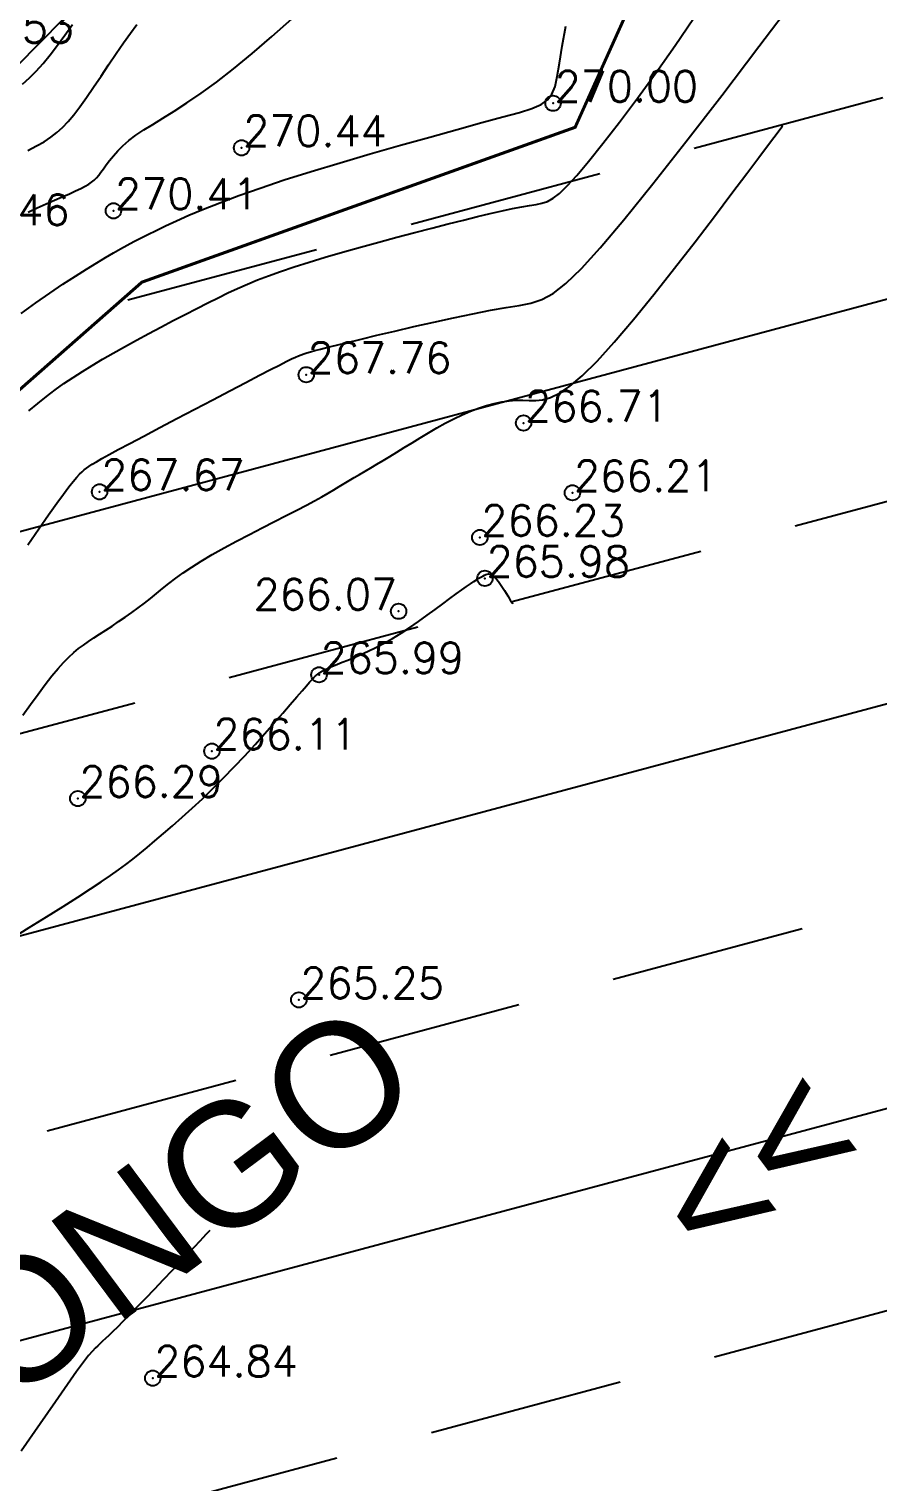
# Model space of a CAD drawing. Header units: millimetres. Extents: x 524954 to 526204, y 9523489 to 9524010.
# Drawn here: x 526008.91 to 526036.5, y 9523672.69 to 9523719.9 of the extents above; entities that cross this region are included whole.
import ezdxf
from ezdxf.enums import TextEntityAlignment as Align

# ---------------------------------------------------------------- set-up
doc = ezdxf.new("R2010")
doc.units = ezdxf.units.MM
doc.header["$PDMODE"] = 32
doc.header["$PDSIZE"] = 0.5
doc.linetypes.add('ACAD_ISO12W100', pattern=[21, 12, -3, 0, -3, 0, -3])
doc.linetypes.add('CACHE2', pattern=[4.7625, 3.175, -1.5875])
for name, color, linetype in [('Bord Fleuve', 4, 'ACAD_ISO12W100'), ('CN_01_00', 3, 'Continuous'), ('CN_02_00', 4, 'Continuous'), ('CN_05_00', 6, 'Continuous'), ('CN_10_00', 1, 'Continuous'), ('PLUME_4', 3, 'Continuous'), ('TopoAlt', 3, 'Continuous'), ('TOPOJIS', 7, 'Continuous'), ('Toponomie', 7, 'CACHE2')]:
    doc.layers.add(name, color=color, linetype=linetype)
doc.styles.add('Simplex 1.0', font='Simplex.shx', dxfattribs={"width": 0.99, "height": 1})
doc.styles.get("Standard").update_dxf_attribs({"font": 'arial.ttf'})

# ---------------------------------------------------------------- blocks, each defined once
blk = doc.blocks.new('TCPOINT M')
at = {"color": 0}
blk.add_point((0, 0), dxfattribs=at)
at = {"layer": 'TopoAlt', "style": 'Simplex 1.0', "width": 0.99}
blk.add_attdef('ALT', (0.15, 0.15), '', height=1, dxfattribs=at)

msp = doc.modelspace()

# ---------------------------------------------------------------- hatches: boundary and pattern name
at = {"layer": 'Bord Fleuve', "ltscale": 0.5}
h = msp.add_hatch(dxfattribs=at)
h.set_pattern_fill('ANSI33', color=256, scale=2, angle=330, style=0)
h.paths.add_polyline_path([(526101.715, 9523771.778), (526101.498, 9523728.689), (526067.042, 9523702.1), (526048.223, 9523678.528), (526031.816, 9523676.184), (526027.837, 9523671.249), (526016.46, 9523661.911), (526012.684, 9523655.259), (526010.342, 9523652.337), (526009.349, 9523649.826), (526002.836, 9523644.901), (526001.359, 9523638.704), (525998.552, 9523634.868), (525992.641, 9523630.59), (525971.373, 9523621.771), (525946.333, 9523622.282), (525936.503, 9523619.892), (525930.695, 9523617.923), (525919.699, 9523615.395), (525895.841, 9523612.948), (525885.599, 9523613.628), (525875.196, 9523613.421), (525867.372, 9523614.558), (525859.164, 9523613.749), (525850.68, 9523611.584), (525842.877, 9523609.413), (525834.137, 9523605.724), (525821.783, 9523602.11), (525815.903, 9523600.185), (525796.184, 9523594.113), (525774.026, 9523585.199), (525767.099, 9523581.761), (525763.989, 9523580.32), (525760.33, 9523578.539), (525748.039, 9523572.413), (525744.059, 9523571.766), (525739.195, 9523569.005), (525726.381, 9523563.785), (525719.788, 9523561.814), (525707.248, 9523554.536), (525700.147, 9523552.212), (525692.212, 9523549.16), (525674.921, 9523545.702), (525662.522, 9523542.332), (525644.942, 9523541.016), (525635.899, 9523540.053), (525621.612, 9523536.522), (525609.298, 9523533.789), (525593.484, 9523529.477), (525590.482, 9523529.837), (525587.338, 9523528.188), (525575.413, 9523524.864), (525573.541, 9523524.376), (525537.559, 9523507.804), (525536.053, 9523507.312), (525509.961, 9523500.658), (525472.702, 9523501.018), (525453.195, 9523495.13), (525425.264, 9523493.316), (525409.725, 9523500.229), (525383.624, 9523517.145), (525374.857, 9523528.592), (525397.503, 9523550.219), (525408.728, 9523544.096), (525423.511, 9523536.311), (525445.736, 9523537.578), (525453.966, 9523539.782), (525464.454, 9523546.087), (525473.153, 9523547.827), (525482.046, 9523548.599), (525491.438, 9523548.246), (525499.251, 9523546.152), (525510.455, 9523545.914), (525524.182, 9523548.573), (525533.752, 9523550.446), (525539.312, 9523550.42), (525543.959, 9523554.529), (525548.966, 9523556.567), (525556.157, 9523559.482), (525565.701, 9523562.659), (525575.687, 9523565.927), (525586.045, 9523569.089), (525592.726, 9523570.833), (525599.232, 9523573.013), (525615.849, 9523577.326), (525625.16, 9523582.583), (525628.685, 9523586.517), (525632.523, 9523586.625), (525648.079, 9523583.088), (525655.429, 9523583.638), (525665.347, 9523586.334), (525670.505, 9523587.365), (525674.974, 9523592.31), (525681.363, 9523595.427), (525690.374, 9523596.897), (525696.726, 9523596.667), (525703.112, 9523600.372), (525712.502, 9523603.181), (525720.951, 9523606.622), (525729.973, 9523611.744), (525735.094, 9523612.577), (525741.896, 9523615.967), (525746.088, 9523618.007), (525749.05, 9523619.379), (525756.94, 9523623.296), (525766.831, 9523627.898), (525804.249, 9523638.101), (525817.576, 9523642.025), (525828.432, 9523644.919), (525839.805, 9523649.896), (525846.166, 9523651.166), (525855.839, 9523655.822), (525867.776, 9523655.711), (525877.503, 9523655.632), (525886.144, 9523654.198), (525894.786, 9523653.829), (525911.157, 9523655.506), (525918.652, 9523656.801), (525925.004, 9523658.249), (525933.183, 9523660.832), (525939.613, 9523663.374), (525944.509, 9523665.893), (525950.393, 9523669.022), (525957.623, 9523672.73), (525962.986, 9523676.276), (525970.165, 9523679.965), (525973.599, 9523682.924), (525976.261, 9523684.646), (525980.145, 9523686.246), (525987.591, 9523689.162), (525991.967, 9523692.966), (525998.543, 9523697.851), (526003.542, 9523703.73), (526012.581, 9523711.677), (526026.66, 9523716.709), (526030.85, 9523726.011), (526046.387, 9523740.613), (526052.355, 9523745.599), (526061.927, 9523759.011), (526073.275, 9523760.379), (526077.818, 9523761.95), (526083.981, 9523762.217)])
h.paths.add_polyline_path([(525512.661, 9523516.101), (525534.357, 9523523.257), (525535.319, 9523520.342), (525513.623, 9523513.186)], flags=24)
h.paths.add_polyline_path([(525743.331, 9523593.045), (525764.315, 9523602.078), (525765.529, 9523599.259), (525744.545, 9523590.226)], flags=24)
h.paths.add_polyline_path([(525983.194, 9523662.071), (526001.508, 9523675.73), (526003.343, 9523673.269), (525985.029, 9523659.611)], flags=24)

# ---------------------------------------------------------------- linework, layer by layer
at = {"layer": 'Bord Fleuve', "ltscale": 0.35, "flags": 128}
msp.add_lwpolyline([(525394.064, 9523546.741, 0.1, 0.1, 0), (525403.511, 9523541.057, 0.1, 0.1, 0), (525423.511, 9523536.311, 0.1, 0.1, 0), (525445.736, 9523537.578, 0.1, 0.1, 0), (525453.966, 9523539.782, 0.1, 0.1, 0), (525464.454, 9523546.087, 0.1, 0.1, 0), (525473.153, 9523547.827, 0.1, 0.1, 0), (525482.046, 9523548.599, 0.1, 0.1, 0), (525491.438, 9523548.246, 0.1, 0.1, 0), (525499.251, 9523546.152, 0.1, 0.1, 0), (525510.455, 9523545.914, 0.1, 0.1, 0), (525524.182, 9523548.573, 0.1, 0.1, 0), (525533.752, 9523550.446, 0.1, 0.1, 0), (525539.312, 9523550.42, 0.1, 0.1, 0), (525543.959, 9523554.529, 0.1, 0.1, 0), (525548.966, 9523556.567, 0.1, 0.1, 0), (525556.157, 9523559.482, 0.1, 0.1, 0), (525565.701, 9523562.659, 0.1, 0.1, 0), (525575.687, 9523565.927, 0.1, 0.1, 0), (525586.045, 9523569.089, 0.1, 0.1, 0), (525592.726, 9523570.833, 0.1, 0.1, 0), (525599.232, 9523573.013, 0.1, 0.1, 0), (525615.849, 9523577.326, 0.1, 0.1, 0), (525625.16, 9523582.583, 0.1, 0.1, 0), (525628.685, 9523586.517, 0.1, 0.1, 0), (525632.523, 9523586.625, 0.1, 0.1, 0), (525648.079, 9523583.088, 0.1, 0.1, 0), (525655.429, 9523583.638, 0.1, 0.1, 0), (525665.347, 9523586.334, 0.1, 0.1, 0), (525670.505, 9523587.365, 0.1, 0.1, 0), (525674.974, 9523592.31, 0.1, 0.1, 0), (525674.974, 9523592.31, 0.1, 0.1, 0), (525681.363, 9523595.427, 0.1, 0.1, 0), (525681.363, 9523595.427, 0.1, 0.1, 0), (525690.374, 9523596.897, 0.1, 0.1, 0), (525696.726, 9523596.667, 0.1, 0.1, 0), (525703.112, 9523600.372, 0.1, 0.1, 0), (525712.502, 9523603.181, 0.1, 0.1, 0), (525712.502, 9523603.181, 0.1, 0.1, 0), (525720.951, 9523606.622, 0.1, 0.1, 0), (525729.973, 9523611.744, 0.1, 0.1, 0), (525735.094, 9523612.577, 0.1, 0.1, 0), (525741.896, 9523615.967, 0.1, 0.1, 0), (525746.088, 9523618.007, 0.1, 0.1, 0), (525749.05, 9523619.379, 0.1, 0.1, 0), (525756.94, 9523623.296, 0.1, 0.1, 0), (525766.831, 9523627.898, 0.1, 0.1, 0), (525804.249, 9523638.101, 0.1, 0.1, 0), (525817.576, 9523642.025, 0.1, 0.1, 0), (525828.432, 9523644.919, 0.1, 0.1, 0), (525839.805, 9523649.896, 0.1, 0.1, 0), (525846.166, 9523651.166, 0.1, 0.1, 0), (525855.839, 9523655.822, 0.1, 0.1, 0), (525867.776, 9523655.711, 0.1, 0.1, 0), (525877.503, 9523655.632, 0.1, 0.1, 0), (525886.144, 9523654.198, 0.1, 0.1, 0), (525894.786, 9523653.829, 0.1, 0.1, 0), (525911.157, 9523655.506, 0.1, 0.1, 0), (525918.652, 9523656.801, 0.1, 0.1, 0), (525925.004, 9523658.249, 0.1, 0.1, 0), (525933.183, 9523660.832, 0.1, 0.1, 0), (525939.613, 9523663.374, 0.1, 0.1, 0), (525944.509, 9523665.893, 0.1, 0.1, 0), (525950.393, 9523669.022, 0.1, 0.1, 0), (525957.623, 9523672.73, 0.1, 0.1, 0), (525962.986, 9523676.276, 0.1, 0.1, 0), (525970.165, 9523679.965, 0.1, 0.1, 0), (525970.165, 9523679.965, 0.1, 0.1, 0), (525973.599, 9523682.924, 0.1, 0.1, 0), (525976.261, 9523684.646, 0.1, 0.1, 0), (525980.145, 9523686.246, 0.1, 0.1, 0), (525987.591, 9523689.162, 0.1, 0.1, 0), (525991.967, 9523692.966, 0.1, 0.1, 0), (525998.543, 9523697.851, 0.1, 0.1, 0), (526003.542, 9523703.73, 0.1, 0.1, 0), (526012.581, 9523711.677, 0.1, 0.1, 0), (526026.66, 9523716.709, 0.1, 0.1, 0), (526030.85, 9523726.011, 0.1, 0.1, 0), (526046.387, 9523740.613, 0.1, 0.1, 0), (526052.355, 9523745.599, 0.1, 0.1, 0), (526061.927, 9523759.011, 0.1, 0.1, 0), (526073.275, 9523760.379, 0.1, 0.1, 0), (526077.818, 9523761.95, 0.1, 0.1, 0), (526083.981, 9523762.217, 0.1, 0.1, 0), (526101.715, 9523771.778, 0, 0, 0)], format="xyseb", dxfattribs=at)
at = {"layer": 'CN_01_00', "flags": 128}
for points, elevation in [([(526008.888, 9523713.954), (526009.181, 9523714.089), (526009.466, 9523714.217), (526009.739, 9523714.338), (526009.994, 9523714.45), (526010.225, 9523714.552), (526010.427, 9523714.643), (526010.596, 9523714.723), (526010.735, 9523714.795), (526010.851, 9523714.862), (526010.947, 9523714.928), (526011.03, 9523714.996), (526011.105, 9523715.07), (526011.177, 9523715.154), (526011.251, 9523715.251), (526011.332, 9523715.364), (526011.423, 9523715.491), (526011.529, 9523715.631), (526011.652, 9523715.782), (526011.796, 9523715.941), (526011.963, 9523716.106), (526012.157, 9523716.276), (526012.381, 9523716.448), (526012.638, 9523716.622), (526012.931, 9523716.805), (526013.262, 9523717.007), (526013.633, 9523717.236), (526014.046, 9523717.502), (526014.504, 9523717.813), (526015.008, 9523718.179), (526015.562, 9523718.608), (526016.163, 9523719.106), (526016.799, 9523719.655), (526017.451, 9523720.238)], 271), ([(526008.911, 9523707.492), (526009.194, 9523707.732), (526009.476, 9523707.959), (526009.759, 9523708.175), (526010.047, 9523708.381), (526010.342, 9523708.581), (526010.647, 9523708.777), (526010.964, 9523708.973), (526011.297, 9523709.17), (526011.649, 9523709.372), (526012.02, 9523709.58), (526012.406, 9523709.792), (526012.802, 9523710.006), (526013.201, 9523710.219), (526013.599, 9523710.428), (526013.989, 9523710.63), (526014.365, 9523710.823), (526014.722, 9523711.004), (526015.056, 9523711.171), (526015.375, 9523711.327), (526015.689, 9523711.473), (526016.008, 9523711.613), (526016.341, 9523711.75), (526016.698, 9523711.888), (526017.089, 9523712.027), (526017.525, 9523712.173), (526018.011, 9523712.326), (526018.54, 9523712.486), (526019.101, 9523712.649), (526019.683, 9523712.813), (526020.276, 9523712.977), (526020.868, 9523713.137), (526021.449, 9523713.291), (526022.008, 9523713.436), (526022.535, 9523713.571), (526023.027, 9523713.695), (526023.484, 9523713.807), (526023.903, 9523713.907), (526024.284, 9523713.993), (526024.624, 9523714.067), (526024.923, 9523714.126), (526025.179, 9523714.171), (526025.394, 9523714.204), (526025.582, 9523714.24), (526025.759, 9523714.3), (526025.944, 9523714.401), (526026.153, 9523714.562), (526026.403, 9523714.802), (526026.711, 9523715.141), (526027.094, 9523715.596), (526027.563, 9523716.179), (526028.102, 9523716.873), (526028.688, 9523717.652), (526029.299, 9523718.491), (526029.911, 9523719.365), (526030.503, 9523720.249)], 269), ([(526008.702, 9523718.111), (526008.924, 9523718.313), (526009.147, 9523718.537), (526009.373, 9523718.787), (526009.604, 9523719.065), (526009.841, 9523719.374), (526010.081, 9523719.704), (526010.321, 9523720.047)], 273), ([(526008.711, 9523697.602), (526008.96, 9523697.951), (526009.204, 9523698.287), (526009.438, 9523698.601), (526009.656, 9523698.882), (526009.854, 9523699.121), (526010.035, 9523699.323), (526010.204, 9523699.494), (526010.364, 9523699.641), (526010.522, 9523699.769), (526010.68, 9523699.887), (526010.844, 9523700), (526011.017, 9523700.115), (526011.205, 9523700.238), (526011.403, 9523700.368), (526011.611, 9523700.504), (526011.823, 9523700.646), (526012.038, 9523700.792), (526012.253, 9523700.942), (526012.463, 9523701.095), (526012.667, 9523701.249), (526012.862, 9523701.403), (526013.055, 9523701.56), (526013.25, 9523701.72), (526013.456, 9523701.884), (526013.678, 9523702.055), (526013.923, 9523702.232), (526014.199, 9523702.419), (526014.511, 9523702.616), (526014.864, 9523702.823), (526015.249, 9523703.039), (526015.656, 9523703.258), (526016.072, 9523703.477), (526016.488, 9523703.692), (526016.892, 9523703.898), (526017.273, 9523704.093), (526017.62, 9523704.273), (526017.925, 9523704.433), (526018.191, 9523704.577), (526018.424, 9523704.706), (526018.631, 9523704.824), (526018.818, 9523704.932), (526018.991, 9523705.034), (526019.155, 9523705.132), (526019.318, 9523705.229), (526019.484, 9523705.328), (526019.656, 9523705.429), (526019.835, 9523705.534), (526020.021, 9523705.644), (526020.216, 9523705.76), (526020.421, 9523705.882), (526020.638, 9523706.013), (526020.866, 9523706.153), (526021.108, 9523706.303), (526021.361, 9523706.46), (526021.622, 9523706.62), (526021.891, 9523706.781), (526022.164, 9523706.939), (526022.439, 9523707.092), (526022.714, 9523707.235), (526022.988, 9523707.365), (526023.257, 9523707.481), (526023.521, 9523707.58), (526023.78, 9523707.664), (526024.032, 9523707.732), (526024.276, 9523707.784), (526024.513, 9523707.82), (526024.74, 9523707.84), (526024.958, 9523707.844), (526025.168, 9523707.836), (526025.38, 9523707.833), (526025.605, 9523707.856), (526025.858, 9523707.926), (526026.148, 9523708.066), (526026.489, 9523708.296), (526026.893, 9523708.636), (526027.373, 9523709.11), (526027.933, 9523709.727), (526028.557, 9523710.46), (526029.219, 9523711.273), (526029.894, 9523712.127), (526030.559, 9523712.985), (526031.189, 9523713.81), (526031.758, 9523714.565), (526032.244, 9523715.212), (526032.627, 9523715.723), (526032.915, 9523716.107), (526033.121, 9523716.382), (526033.259, 9523716.567), (526033.343, 9523716.678), (526033.386, 9523716.736), (526033.402, 9523716.757), (526033.405, 9523716.76)], 267)]:
    msp.add_lwpolyline(points, dxfattribs=dict(at, elevation=elevation))
at = {"layer": 'CN_02_00', "flags": 128}
for points, elevation in [([(526008.869, 9523703.137), (526009.232, 9523703.661), (526009.55, 9523704.117), (526009.816, 9523704.492), (526010.033, 9523704.792), (526010.209, 9523705.026), (526010.35, 9523705.204), (526010.464, 9523705.338), (526010.556, 9523705.438), (526010.635, 9523705.513), (526010.706, 9523705.575), (526010.778, 9523705.632), (526010.86, 9523705.692), (526010.964, 9523705.76), (526011.1, 9523705.842), (526011.279, 9523705.945), (526011.512, 9523706.074), (526011.81, 9523706.236), (526012.184, 9523706.436), (526012.638, 9523706.677), (526013.158, 9523706.952), (526013.72, 9523707.248), (526014.303, 9523707.554), (526014.885, 9523707.858), (526015.443, 9523708.15), (526015.956, 9523708.418), (526016.401, 9523708.65), (526016.763, 9523708.838), (526017.048, 9523708.985), (526017.269, 9523709.097), (526017.438, 9523709.181), (526017.568, 9523709.241), (526017.67, 9523709.285), (526017.758, 9523709.319), (526017.844, 9523709.348), (526017.94, 9523709.378), (526018.056, 9523709.412), (526018.202, 9523709.452), (526018.386, 9523709.501), (526018.619, 9523709.561), (526018.909, 9523709.633), (526019.267, 9523709.721), (526019.703, 9523709.827), (526020.219, 9523709.951), (526020.8, 9523710.089), (526021.423, 9523710.234), (526022.067, 9523710.38), (526022.711, 9523710.522), (526023.331, 9523710.652), (526023.907, 9523710.764), (526024.416, 9523710.853), (526024.846, 9523710.919), (526025.221, 9523710.992), (526025.576, 9523711.111), (526025.946, 9523711.313), (526026.363, 9523711.636), (526026.863, 9523712.116), (526027.479, 9523712.793), (526028.246, 9523713.703), (526029.184, 9523714.868), (526030.259, 9523716.237), (526031.423, 9523717.747), (526032.629, 9523719.331), (526033.828, 9523720.923)], 268), ([(526008.875, 9523715.959), (526009.155, 9523716.103), (526009.4, 9523716.242), (526009.617, 9523716.384), (526009.814, 9523716.536), (526009.999, 9523716.704), (526010.181, 9523716.895), (526010.366, 9523717.118), (526010.565, 9523717.379), (526010.781, 9523717.681), (526011.012, 9523718.017), (526011.252, 9523718.374), (526011.498, 9523718.74), (526011.743, 9523719.103), (526011.982, 9523719.451), (526012.209, 9523719.772), (526012.421, 9523720.053)], 272), ([(526008.33, 9523690.338), (526008.914, 9523690.703), (526009.483, 9523691.057), (526010.017, 9523691.392), (526010.496, 9523691.695), (526010.908, 9523691.96), (526011.258, 9523692.19), (526011.559, 9523692.395), (526011.823, 9523692.581), (526012.061, 9523692.757), (526012.287, 9523692.932), (526012.513, 9523693.112), (526012.749, 9523693.306), (526013.006, 9523693.521), (526013.284, 9523693.757), (526013.58, 9523694.012), (526013.892, 9523694.288), (526014.216, 9523694.582), (526014.549, 9523694.893), (526014.89, 9523695.222), (526015.235, 9523695.566), (526015.582, 9523695.925), (526015.925, 9523696.291), (526016.26, 9523696.657), (526016.58, 9523697.014), (526016.881, 9523697.355), (526017.157, 9523697.672), (526017.404, 9523697.956), (526017.616, 9523698.201), (526017.789, 9523698.4), (526017.926, 9523698.556), (526018.032, 9523698.676), (526018.112, 9523698.764), (526018.17, 9523698.827), (526018.21, 9523698.87), (526018.239, 9523698.898), (526018.259, 9523698.917), (526018.276, 9523698.932), (526018.29, 9523698.944), (526018.303, 9523698.954), (526018.315, 9523698.963), (526018.329, 9523698.972), (526018.343, 9523698.981), (526018.361, 9523698.992), (526018.381, 9523699.004), (526018.407, 9523699.02), (526018.44, 9523699.039), (526018.482, 9523699.062), (526018.537, 9523699.09), (526018.607, 9523699.123), (526018.696, 9523699.163), (526018.804, 9523699.21), (526018.936, 9523699.264), (526019.094, 9523699.327), (526019.274, 9523699.398), (526019.476, 9523699.481), (526019.698, 9523699.576), (526019.935, 9523699.684), (526020.187, 9523699.807), (526020.452, 9523699.946), (526020.725, 9523700.101), (526021.006, 9523700.275), (526021.29, 9523700.461), (526021.572, 9523700.655), (526021.848, 9523700.852), (526022.113, 9523701.045), (526022.362, 9523701.23), (526022.592, 9523701.401), (526022.798, 9523701.554), (526022.976, 9523701.683), (526023.128, 9523701.79), (526023.257, 9523701.878), (526023.365, 9523701.95), (526023.457, 9523702.008), (526023.534, 9523702.054), (526023.6, 9523702.092), (526023.658, 9523702.124), (526023.71, 9523702.152), (526023.758, 9523702.175), (526023.803, 9523702.191), (526023.847, 9523702.197), (526023.892, 9523702.193), (526023.938, 9523702.176), (526023.988, 9523702.143), (526024.042, 9523702.094), (526024.101, 9523702.027), (526024.165, 9523701.946), (526024.231, 9523701.855), (526024.296, 9523701.759), (526024.36, 9523701.661), (526024.42, 9523701.567), (526024.473, 9523701.48), (526024.519, 9523701.406), (526024.554, 9523701.347), (526024.581, 9523701.303), (526024.601, 9523701.272), (526024.613, 9523701.251), (526024.621, 9523701.238), (526024.625, 9523701.231), (526024.627, 9523701.229), (526024.627, 9523701.228)], 266)]:
    msp.add_lwpolyline(points, dxfattribs=dict(at, elevation=elevation))
at = {"layer": 'CN_05_00', "elevation": 265, "flags": 128}
msp.add_lwpolyline([(526014.785, 9523680.86), (526014.784, 9523680.859), (526014.777, 9523680.852), (526014.759, 9523680.832), (526014.723, 9523680.794), (526014.663, 9523680.731), (526014.574, 9523680.636), (526014.45, 9523680.505), (526014.285, 9523680.329), (526014.076, 9523680.107), (526013.831, 9523679.847), (526013.559, 9523679.559), (526013.272, 9523679.256), (526012.98, 9523678.948), (526012.693, 9523678.648), (526012.421, 9523678.366), (526012.176, 9523678.113), (526011.965, 9523677.9), (526011.786, 9523677.722), (526011.635, 9523677.575), (526011.508, 9523677.453), (526011.399, 9523677.352), (526011.305, 9523677.266), (526011.221, 9523677.19), (526011.143, 9523677.118), (526011.064, 9523677.042), (526010.972, 9523676.944), (526010.85, 9523676.798), (526010.684, 9523676.584), (526010.459, 9523676.278), (526010.158, 9523675.857), (526009.767, 9523675.298), (526009.27, 9523674.579), (526008.66, 9523673.688)], dxfattribs=at)
at = {"layer": 'CN_10_00', "elevation": 270, "flags": 128}
msp.add_lwpolyline([(526008.659, 9523710.658), (526009.131, 9523711.002), (526009.585, 9523711.32), (526010.015, 9523711.61), (526010.417, 9523711.871), (526010.785, 9523712.104), (526011.114, 9523712.307), (526011.401, 9523712.482), (526011.654, 9523712.632), (526011.883, 9523712.764), (526012.099, 9523712.883), (526012.313, 9523712.997), (526012.534, 9523713.109), (526012.774, 9523713.228), (526013.042, 9523713.358), (526013.349, 9523713.504), (526013.702, 9523713.668), (526014.109, 9523713.849), (526014.577, 9523714.046), (526015.114, 9523714.26), (526015.726, 9523714.49), (526016.42, 9523714.736), (526017.205, 9523714.998), (526018.081, 9523715.275), (526019.023, 9523715.559), (526020, 9523715.845), (526020.98, 9523716.126), (526021.933, 9523716.393), (526022.827, 9523716.64), (526023.631, 9523716.86), (526024.313, 9523717.046), (526024.851, 9523717.195), (526025.258, 9523717.322), (526025.556, 9523717.45), (526025.765, 9523717.597), (526025.908, 9523717.784), (526026.006, 9523718.033), (526026.08, 9523718.363), (526026.152, 9523718.795), (526026.242, 9523719.343), (526026.355, 9523719.992)], dxfattribs=at)
at = {"layer": 'PLUME_4'}
msp.add_lwpolyline([(525953.448, 9523672.377), (525961.987, 9523679.016), (525962.449, 9523679.551), (525968.277, 9523689.001), (525977.923, 9523694.217), (525986.426, 9523701.355), (525986.426, 9523701.355), (525995.001, 9523707.495), (526004.039, 9523714.171), (526011.509, 9523721.735), (526011.971, 9523722.27), (526019.44, 9523729.834), (526025.803, 9523738.821), (526032.737, 9523746.847), (526033.199, 9523747.382), (526039.634, 9523755.372), (526044.927, 9523765.283), (526053.466, 9523771.922), (526053.43, 9523772.421), (526052.411, 9523786.384), (526056.171, 9523796.685)], dxfattribs=at)
msp.add_lwpolyline([(525953.448, 9523672.377), (525961.987, 9523679.016), (525962.449, 9523679.551), (525968.277, 9523689.001), (525977.923, 9523694.217), (525986.426, 9523701.355), (525986.426, 9523701.355), (525995.001, 9523707.495), (526004.039, 9523714.171), (526011.509, 9523721.735), (526011.971, 9523722.27), (526019.44, 9523729.834), (526025.803, 9523738.821), (526032.737, 9523746.847), (526033.199, 9523747.382), (526039.634, 9523755.372), (526044.927, 9523765.283), (526053.466, 9523771.922), (526053.43, 9523772.421), (526052.411, 9523786.384), (526056.171, 9523796.685)], dxfattribs=at)

# ---------------------------------------------------------------- block references
at = {"layer": 'TOPOJIS'}
ref = msp.add_blockref('TCPOINT M', (526005.658, 9523719.409, 274.53), dxfattribs=at)
ref.add_attrib('ALT', '274.53', (526005.708, 9523719.459, 274.53), dxfattribs={"layer": 'TopoAlt', "height": 1, "style": 'Simplex 1.0', "width": 0.99})
ref = msp.add_blockref('TCPOINT M', (526025.942, 9523717.489, 270), dxfattribs=at)
ref.add_attrib('ALT', '270.00', (526025.992, 9523717.539, 270), dxfattribs={"layer": 'TopoAlt', "height": 1, "style": 'Simplex 1.0', "width": 0.99})
ref = msp.add_blockref('TCPOINT M', (526015.821, 9523716.043, 270.44), dxfattribs=at)
ref.add_attrib('ALT', '270.44', (526015.871, 9523716.093, 270.44), dxfattribs={"layer": 'TopoAlt', "height": 1, "style": 'Simplex 1.0', "width": 0.99})
ref = msp.add_blockref('TCPOINT M', (526011.656, 9523713.995, 270.41), dxfattribs=at)
ref.add_attrib('ALT', '270.41', (526011.706, 9523714.045, 270.41), dxfattribs={"layer": 'TopoAlt', "height": 1, "style": 'Simplex 1.0', "width": 0.99})
ref = msp.add_blockref('TCPOINT M', (526005.512, 9523713.476, 271.46), dxfattribs=at)
ref.add_attrib('ALT', '271.46', (526005.562, 9523713.526, 271.46), dxfattribs={"layer": 'TopoAlt', "height": 1, "style": 'Simplex 1.0', "width": 0.99})
ref = msp.add_blockref('TCPOINT M', (526017.921, 9523708.67, 267.76), dxfattribs=at)
ref.add_attrib('ALT', '267.76', (526017.971, 9523708.72, 267.76), dxfattribs={"layer": 'TopoAlt', "height": 1, "style": 'Simplex 1.0', "width": 0.99})
ref = msp.add_blockref('TCPOINT M', (526024.984, 9523707.1, 266.71), dxfattribs=at)
ref.add_attrib('ALT', '266.71', (526025.034, 9523707.15, 266.71), dxfattribs={"layer": 'TopoAlt', "height": 1, "style": 'Simplex 1.0', "width": 0.99})
ref = msp.add_blockref('TCPOINT M', (526011.205, 9523704.863, 267.67), dxfattribs=at)
ref.add_attrib('ALT', '267.67', (526011.255, 9523704.913, 267.67), dxfattribs={"layer": 'TopoAlt', "height": 1, "style": 'Simplex 1.0', "width": 0.99})
ref = msp.add_blockref('TCPOINT M', (526026.572, 9523704.833, 266.21), dxfattribs=at)
ref.add_attrib('ALT', '266.21', (526026.622, 9523704.883, 266.21), dxfattribs={"layer": 'TopoAlt', "height": 1, "style": 'Simplex 1.0', "width": 0.99})
ref = msp.add_blockref('TCPOINT M', (526023.562, 9523703.382, 266.23), dxfattribs=at)
ref.add_attrib('ALT', '266.23', (526023.612, 9523703.432, 266.23), dxfattribs={"layer": 'TopoAlt', "height": 1, "style": 'Simplex 1.0', "width": 0.99})
ref = msp.add_blockref('TCPOINT M', (526023.73, 9523702.053, 265.98), dxfattribs=at)
ref.add_attrib('ALT', '265.98', (526023.78, 9523702.103, 265.98), dxfattribs={"layer": 'TopoAlt', "height": 1, "style": 'Simplex 1.0', "width": 0.99})
ref = msp.add_blockref('TCPOINT M', (526020.924, 9523700.982, 266.07), dxfattribs=at)
ref.add_attrib('ALT', '266.07', dxfattribs={"layer": 'TopoAlt', "height": 1, "style": 'Simplex 1.0', "width": 0.99}).set_placement((526020.874, 9523701.032, 266.07), align=Align.RIGHT)
ref = msp.add_blockref('TCPOINT M', (526018.336, 9523698.919, 265.99), dxfattribs=at)
ref.add_attrib('ALT', '265.99', (526018.386, 9523698.969, 265.99), dxfattribs={"layer": 'TopoAlt', "height": 1, "style": 'Simplex 1.0', "width": 0.99})
ref = msp.add_blockref('TCPOINT M', (526014.855, 9523696.437, 266.11), dxfattribs=at)
ref.add_attrib('ALT', '266.11', (526014.905, 9523696.487, 266.11), dxfattribs={"layer": 'TopoAlt', "height": 1, "style": 'Simplex 1.0', "width": 0.99})
ref = msp.add_blockref('TCPOINT M', (526010.497, 9523694.897, 266.29), dxfattribs=at)
ref.add_attrib('ALT', '266.29', (526010.547, 9523694.947, 266.29), dxfattribs={"layer": 'TopoAlt', "height": 1, "style": 'Simplex 1.0', "width": 0.99})
ref = msp.add_blockref('TCPOINT M', (526017.68, 9523688.356, 265.25), dxfattribs=at)
ref.add_attrib('ALT', '265.25', (526017.73, 9523688.406, 265.25), dxfattribs={"layer": 'TopoAlt', "height": 1, "style": 'Simplex 1.0', "width": 0.99})
ref = msp.add_blockref('TCPOINT M', (526012.932, 9523676.063, 264.84), dxfattribs=at)
ref.add_attrib('ALT', '264.84', (526012.982, 9523676.113, 264.84), dxfattribs={"layer": 'TopoAlt', "height": 1, "style": 'Simplex 1.0', "width": 0.99})

# ---------------------------------------------------------------- texts
at = {"layer": 'Toponomie', "char_height": 4, "width": 84.1504, "attachment_point": 1, "rotation": 36.7165}
for s, insert in [('FLEUVE CONGO', (525983.894, 9523661.969)), ('<< ', (526028.677, 9523682.593))]:
    msp.add_mtext(s, dxfattribs=dict(at, insert=insert))

doc.saveas('drawing.dxf')
